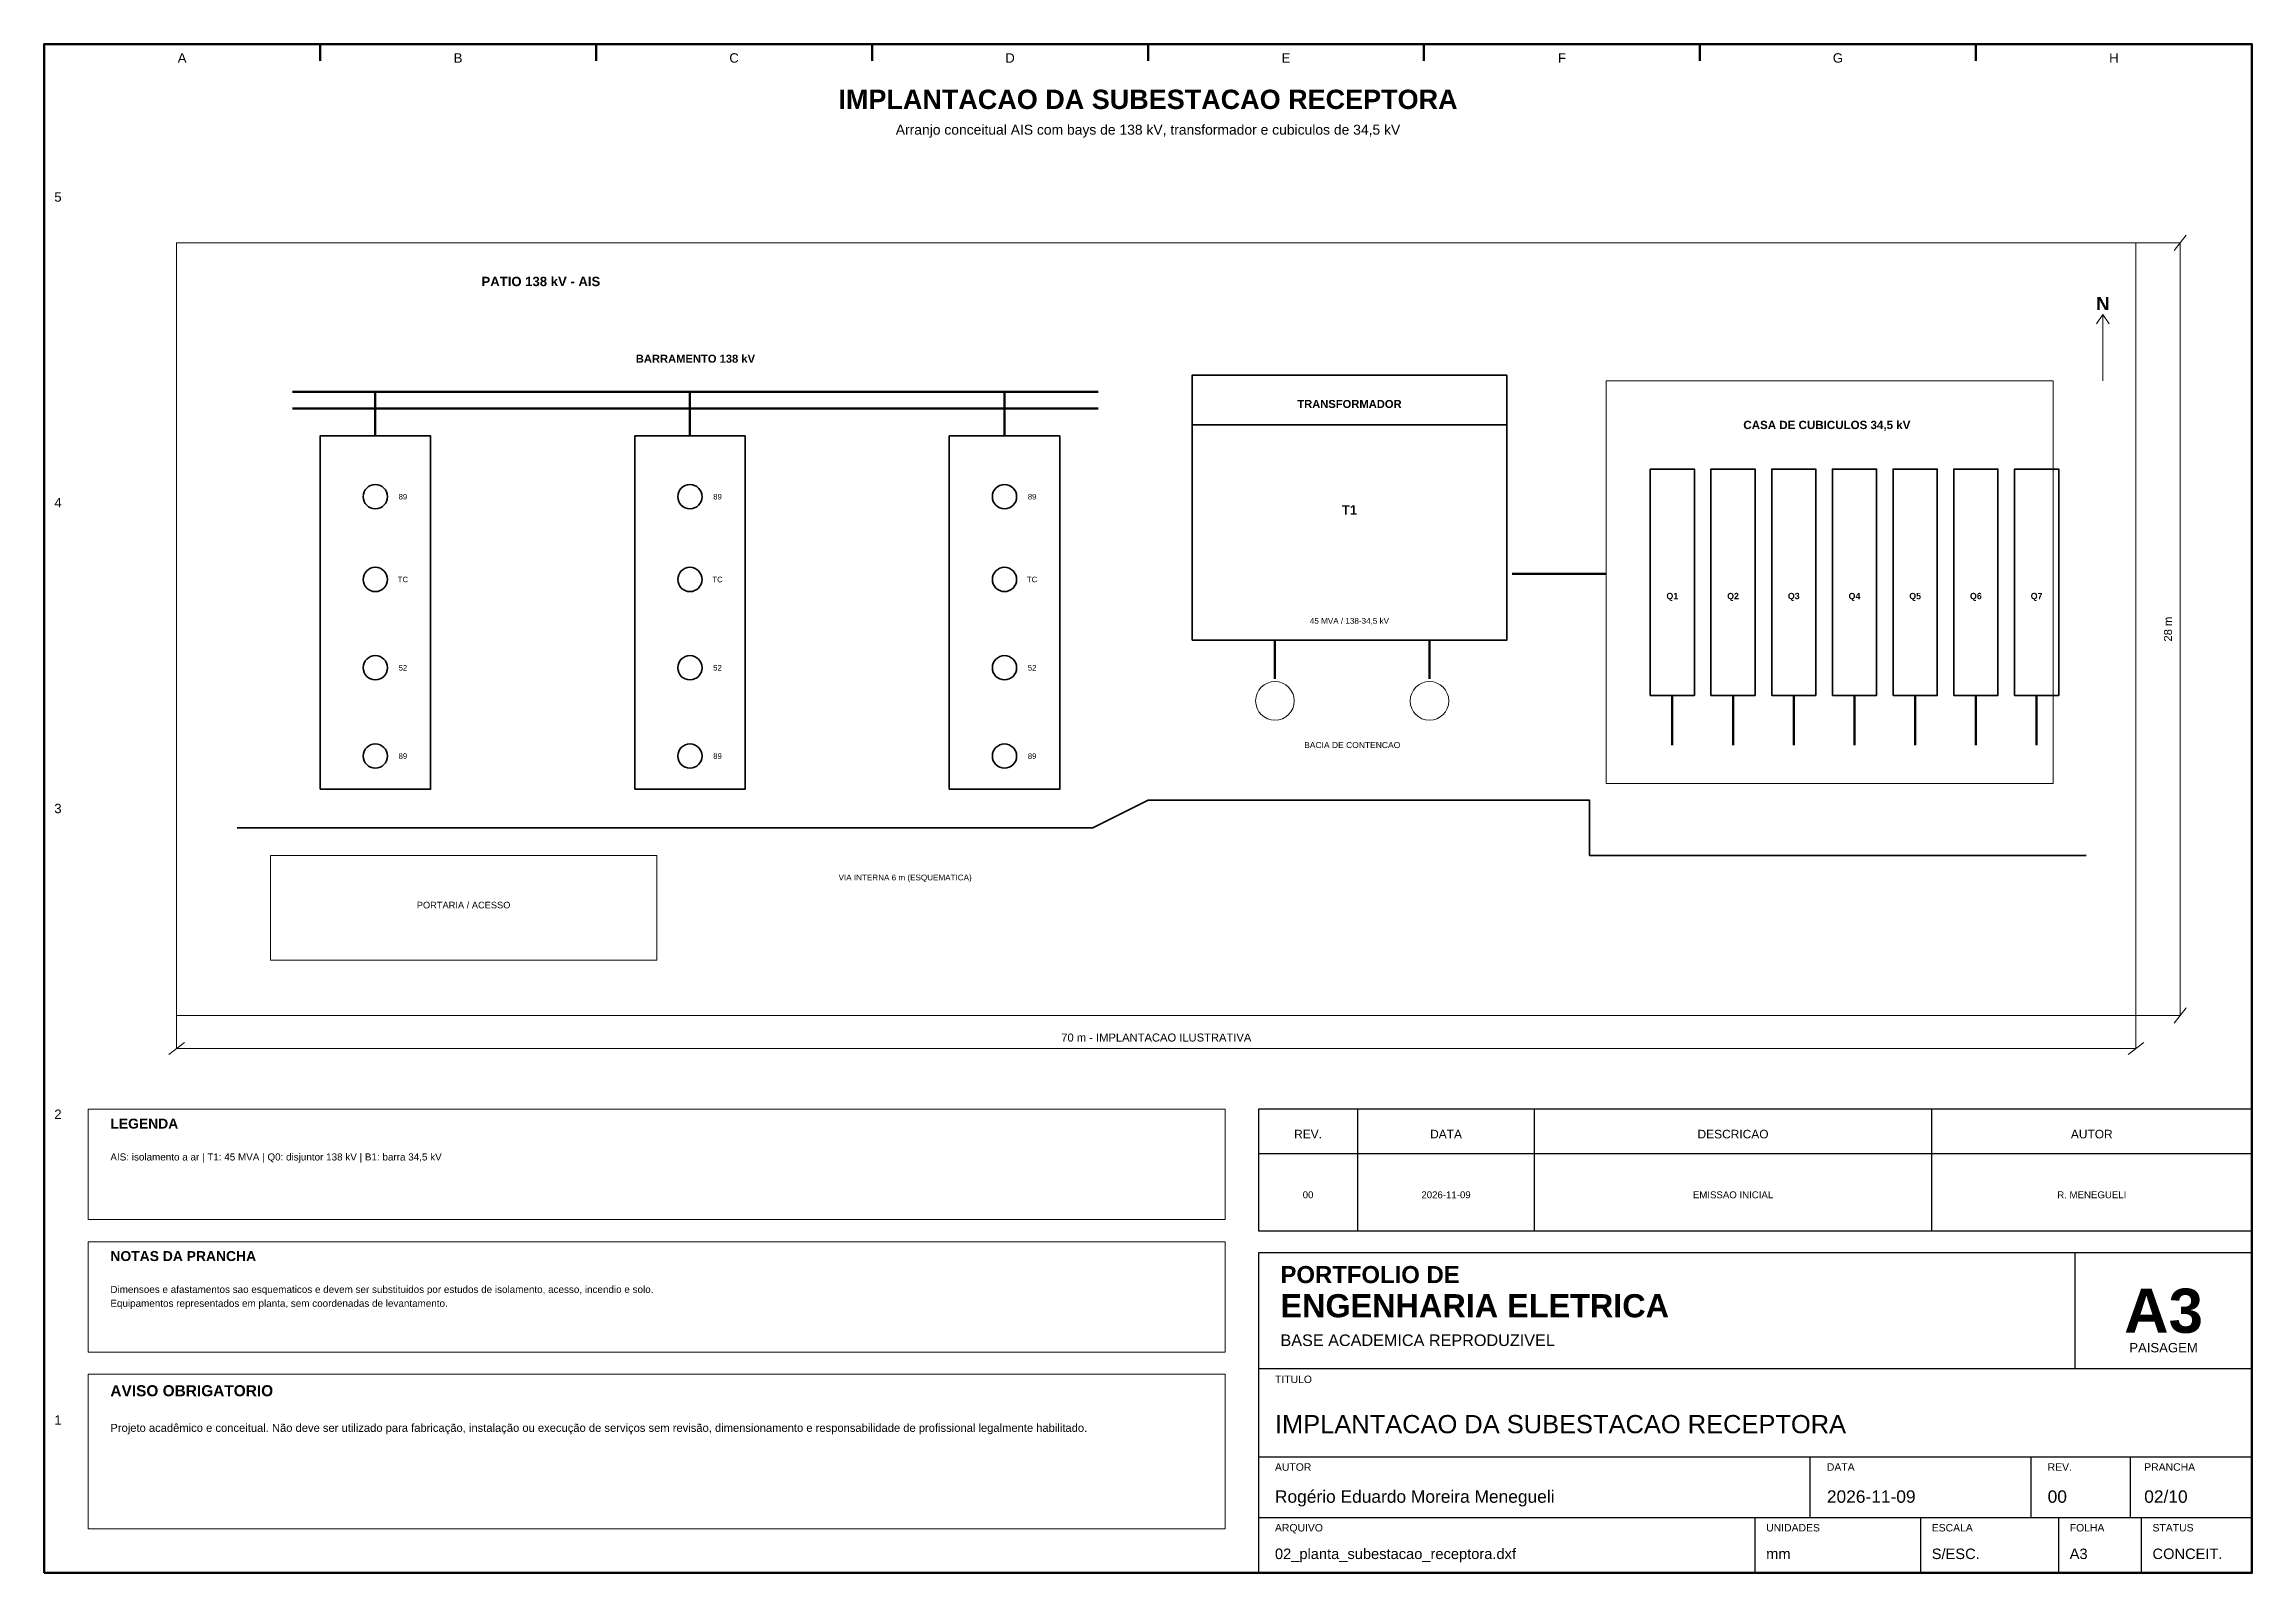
# Model space of a CAD drawing. Header units: millimetres. Extents: x 10 to 410, y 10 to 287.
import ezdxf
from ezdxf.enums import TextEntityAlignment as Align

# ---------------------------------------------------------------- set-up
doc = ezdxf.new("R2010")
doc.units = ezdxf.units.MM
for name, color, linetype, lineweight in [('00_MOLDURA', 7, 'CONTINUOUS', 50), ('01_CARIMBO', 7, 'CONTINUOUS', 25), ('02_TEXTO', 7, 'CONTINUOUS', 18), ('03_COTAS', 5, 'CONTINUOUS', 18), ('04_EQUIPAMENTOS', 250, 'CONTINUOUS', 35), ('05_POTENCIA', 1, 'CONTINUOUS', 50), ('10_ELETROCALHAS', 251, 'CONTINUOUS', 35), ('11_ARQUITETURA', 8, 'CONTINUOUS', 18), ('12_LEGENDA', 7, 'CONTINUOUS', 18), ('13_NOTAS', 7, 'CONTINUOUS', 18)]:
    doc.layers.add(name, color=color, linetype=linetype, lineweight=lineweight)
doc.styles.add('PORTFOLIO_TEXTO', font='arial.ttf')
doc.styles.add('PORTFOLIO_TITULO', font='arialbd.ttf', dxfattribs={"width": 0.92})

# ---------------------------------------------------------------- blocks, each defined once
blk = doc.blocks.new('CARIMBO_A3')
at = {"layer": '01_CARIMBO'}
for p, q in [((148, 37), (148, 58)), ((0, 37), (180, 37)), ((0, 21), (180, 21)), ((100, 10), (100, 21)), ((140, 10), (140, 21)), ((158, 10), (158, 21)), ((0, 10), (180, 10)), ((90, 0), (90, 10)), ((120, 0), (120, 10)), ((145, 0), (145, 10)), ((160, 0), (160, 10))]:
    blk.add_line(p, q, dxfattribs=at)
blk.add_lwpolyline([(0, 0), (180, 0), (180, 58), (0, 58)], close=True, dxfattribs=at)
at = {"layer": '01_CARIMBO', "style": 'PORTFOLIO_TEXTO'}
for s, p in [('TITULO', (3, 34.4)), ('AUTOR', (3, 18.5)), ('DATA', (103, 18.5)), ('REV.', (143, 18.5)), ('PRANCHA', (160.5, 18.5)), ('ARQUIVO', (3, 7.5)), ('UNIDADES', (92, 7.5)), ('ESCALA', (122, 7.5)), ('FOLHA', (147, 7.5)), ('STATUS', (162, 7.5))]:
    blk.add_text(s, height=1.35, dxfattribs=at).set_placement(p)
at = {"layer": '02_TEXTO'}
for s, height, style, p in [('PORTFOLIO DE', 3.1, 'PORTFOLIO_TITULO', (4, 52.5)), ('ENGENHARIA ELETRICA', 4.2, 'PORTFOLIO_TITULO', (4, 46.3)), ('BASE ACADEMICA REPRODUZIVEL', 2.1, 'PORTFOLIO_TEXTO', (4, 41.1))]:
    blk.add_text(s, height=height, dxfattribs=dict(at, style=style)).set_placement(p)
for s, height, style, p in [('A3', 8, 'PORTFOLIO_TITULO', (164, 47.5)), ('PAISAGEM', 1.7, 'PORTFOLIO_TEXTO', (164, 40.8))]:
    blk.add_text(s, height=height, dxfattribs=dict(at, style=style)).set_placement(p, align=Align.MIDDLE_CENTER)
at = {"layer": '02_TEXTO', "style": 'PORTFOLIO_TEXTO'}
for tag, p, height in [('TITULO', (3, 25.3), 3.3), ('AUTOR', (3, 12.7), 2.25), ('DATA', (103, 12.7), 2.25), ('REVISAO', (143, 12.7), 2.25), ('PRANCHA', (160.5, 12.7), 2.25), ('ARQUIVO', (3, 2.5), 1.9), ('UNIDADES', (92, 2.5), 1.9), ('ESCALA', (122, 2.5), 1.9), ('FOLHA', (147, 2.5), 1.9), ('STATUS', (162, 2.5), 1.9)]:
    blk.add_attdef(tag, p, '', height=height, dxfattribs=at)

msp = doc.modelspace()

# ---------------------------------------------------------------- linework, layer by layer
at = {"layer": '00_MOLDURA'}
for p, q in [((60, 287), (60, 284)), ((110, 287), (110, 284)), ((160, 287), (160, 284)), ((210, 287), (210, 284)), ((260, 287), (260, 284)), ((310, 287), (310, 284)), ((360, 287), (360, 284))]:
    msp.add_line(p, q, dxfattribs=at)
msp.add_lwpolyline([(10, 10), (410, 10), (410, 287), (10, 287)], close=True, dxfattribs=at)
at = {"layer": '01_CARIMBO'}
for p, q in [((248, 72), (248, 94)), ((280, 72), (280, 94)), ((352, 72), (352, 94)), ((230, 86), (410, 86))]:
    msp.add_line(p, q, dxfattribs=at)
msp.add_lwpolyline([(230, 72), (410, 72), (410, 94), (230, 94)], close=True, dxfattribs=at)
at = {"layer": '03_COTAS'}
for p, q in [((395.9, 249.6), (398.1, 252.4)), ((389, 251), (397, 251)), ((397, 111), (397, 251)), ((383, 238), (381.88, 236.34)), ((383, 226), (383, 238)), ((383, 238), (384.12, 236.34)), ((395.9, 109.6), (398.1, 112.4)), ((34, 111), (34, 105)), ((389, 111), (389, 105)), ((389, 111), (397, 111)), ((32.6, 103.9), (35.4, 106.1)), ((34, 105), (389, 105)), ((387.6, 103.9), (390.4, 106.1))]:
    msp.add_line(p, q, dxfattribs=at)
for centre in [(233, 168), (261, 168)]:
    msp.add_circle(centre, 3.5, dxfattribs=at)
at = {"layer": '04_EQUIPAMENTOS'}
msp.add_line((218, 218), (275, 218), dxfattribs=at)
for points in [[(218, 179), (275, 179), (275, 227), (218, 227)], [(301, 169), (309, 169), (309, 210), (301, 210)], [(312, 169), (320, 169), (320, 210), (312, 210)], [(323, 169), (331, 169), (331, 210), (323, 210)], [(334, 169), (342, 169), (342, 210), (334, 210)], [(345, 169), (353, 169), (353, 210), (345, 210)], [(356, 169), (364, 169), (364, 210), (356, 210)], [(367, 169), (375, 169), (375, 210), (367, 210)]]:
    msp.add_lwpolyline(points, close=True, dxfattribs=at)
for centre in [(70, 205), (127, 205), (184, 205), (70, 190), (127, 190), (184, 190), (70, 174), (127, 174), (184, 174), (70, 158), (127, 158), (184, 158)]:
    msp.add_circle(centre, 2.2, dxfattribs=at)
at = {"layer": '05_POTENCIA', "lineweight": 70}
for p, q in [((55, 224), (201, 224)), ((55, 221), (201, 221))]:
    msp.add_line(p, q, dxfattribs=at)
at = {"layer": '05_POTENCIA'}
for p, q in [((70, 216), (70, 224)), ((127, 216), (127, 224)), ((184, 216), (184, 224)), ((233, 172), (233, 179)), ((261, 172), (261, 179)), ((305, 169), (305, 160)), ((316, 169), (316, 160)), ((327, 169), (327, 160)), ((338, 169), (338, 160)), ((349, 169), (349, 160)), ((360, 169), (360, 160)), ((371, 169), (371, 160))]:
    msp.add_line(p, q, dxfattribs=at)
at = {"layer": '05_POTENCIA', "lineweight": 60}
msp.add_line((276, 191), (293, 191), dxfattribs=at)
at = {"layer": '10_ELETROCALHAS'}
for points in [[(60, 152), (80, 152), (80, 216), (60, 216)], [(117, 152), (137, 152), (137, 216), (117, 216)], [(174, 152), (194, 152), (194, 216), (174, 216)]]:
    msp.add_lwpolyline(points, close=True, dxfattribs=at)
msp.add_lwpolyline([(45, 145), (200, 145), (210, 150), (290, 150), (290, 140), (380, 140)], dxfattribs=at)
at = {"layer": '11_ARQUITETURA'}
for points in [[(34, 111), (389, 111), (389, 251), (34, 251)], [(293, 153), (374, 153), (374, 226), (293, 226)], [(51, 121), (121, 121), (121, 140), (51, 140)]]:
    msp.add_lwpolyline(points, close=True, dxfattribs=at)
at = {"layer": '12_LEGENDA'}
msp.add_lwpolyline([(18, 74), (224, 74), (224, 94), (18, 94)], close=True, dxfattribs=at)
at = {"layer": '13_NOTAS'}
for points in [[(18, 50), (224, 50), (224, 70), (18, 70)], [(18, 18), (224, 18), (224, 46), (18, 46)]]:
    msp.add_lwpolyline(points, close=True, dxfattribs=at)

# ---------------------------------------------------------------- block references
at = {"layer": '01_CARIMBO'}
msp.add_blockref('CARIMBO_A3', (230, 10), dxfattribs=at).add_auto_attribs({'TITULO': 'IMPLANTACAO DA SUBESTACAO RECEPTORA', 'AUTOR': 'Rogério Eduardo Moreira Menegueli', 'DATA': '2026-11-09', 'REVISAO': '00', 'PRANCHA': '02/10', 'ARQUIVO': '02_planta_subestacao_receptora.dxf', 'UNIDADES': 'mm', 'ESCALA': 'S/ESC.', 'FOLHA': 'A3', 'STATUS': 'CONCEIT.'})

# ---------------------------------------------------------------- texts
at = {"layer": '00_MOLDURA', "style": 'PORTFOLIO_TEXTO'}
for s, p in [('A', (35, 284.5)), ('B', (85, 284.5)), ('C', (135, 284.5)), ('D', (185, 284.5)), ('E', (235, 284.5)), ('F', (285, 284.5)), ('G', (335, 284.5)), ('H', (385, 284.5)), ('5', (12.5, 259.3)), ('4', (12.5, 203.9)), ('3', (12.5, 148.5)), ('2', (12.5, 93.1)), ('1', (12.5, 37.7))]:
    msp.add_text(s, height=1.7, dxfattribs=at).set_placement(p, align=Align.MIDDLE_CENTER)
at = {"layer": '01_CARIMBO', "style": 'PORTFOLIO_TEXTO'}
for s, p in [('REV.', (239, 89.5)), ('DATA', (264, 89.5)), ('DESCRICAO', (316, 89.5)), ('AUTOR', (381, 89.5))]:
    msp.add_text(s, height=1.55, dxfattribs=at).set_placement(p, align=Align.MIDDLE_CENTER)
at = {"layer": '02_TEXTO'}
for s, height, style, p in [('IMPLANTACAO DA SUBESTACAO RECEPTORA', 3.5, 'PORTFOLIO_TITULO', (210, 277)), ('Arranjo conceitual AIS com bays de 138 kV, transformador e cubiculos de 34,5 kV', 1.8, 'PORTFOLIO_TEXTO', (210, 271.5)), ('89', 1, 'PORTFOLIO_TEXTO', (75, 205)), ('89', 1, 'PORTFOLIO_TEXTO', (132, 205)), ('89', 1, 'PORTFOLIO_TEXTO', (189, 205)), ('T1', 1.7, 'PORTFOLIO_TITULO', (246.5, 202.6)), ('TC', 1, 'PORTFOLIO_TEXTO', (75, 190)), ('TC', 1, 'PORTFOLIO_TEXTO', (132, 190)), ('TC', 1, 'PORTFOLIO_TEXTO', (189, 190)), ('45 MVA / 138-34,5 kV', 1.05, 'PORTFOLIO_TEXTO', (246.5, 182.5)), ('52', 1, 'PORTFOLIO_TEXTO', (75, 174)), ('52', 1, 'PORTFOLIO_TEXTO', (132, 174)), ('52', 1, 'PORTFOLIO_TEXTO', (189, 174)), ('BACIA DE CONTENCAO', 1.1, 'PORTFOLIO_TEXTO', (247, 160)), ('89', 1, 'PORTFOLIO_TEXTO', (75, 158)), ('89', 1, 'PORTFOLIO_TEXTO', (132, 158)), ('89', 1, 'PORTFOLIO_TEXTO', (189, 158)), ('VIA INTERNA 6 m (ESQUEMATICA)', 1.05, 'PORTFOLIO_TEXTO', (166, 136)), ('00', 1.25, 'PORTFOLIO_TEXTO', (239, 78.5)), ('2026-11-09', 1.25, 'PORTFOLIO_TEXTO', (264, 78.5)), ('EMISSAO INICIAL', 1.25, 'PORTFOLIO_TEXTO', (316, 78.5)), ('R. MENEGUELI', 1.25, 'PORTFOLIO_TEXTO', (381, 78.5))]:
    msp.add_text(s, height=height, dxfattribs=dict(at, style=style)).set_placement(p, align=Align.MIDDLE_CENTER)
at = {"layer": '03_COTAS'}
for s, height, style, p in [('N', 2.4, 'PORTFOLIO_TITULO', (383, 240)), ('70 m - IMPLANTACAO ILUSTRATIVA', 1.45, 'PORTFOLIO_TEXTO', (211.5, 107))]:
    msp.add_text(s, height=height, dxfattribs=dict(at, style=style)).set_placement(p, align=Align.MIDDLE_CENTER)
at = {"layer": '03_COTAS', "style": 'PORTFOLIO_TEXTO'}
msp.add_text('28 m', height=1.45, rotation=90, dxfattribs=at).set_placement((394.8, 181), align=Align.MIDDLE_CENTER)
at = {"layer": '04_EQUIPAMENTOS', "style": 'PORTFOLIO_TITULO'}
for s, height, p in [('TRANSFORMADOR', 1.45, (246.5, 221.8)), ('Q1', 1.15, (305, 187)), ('Q2', 1.15, (316, 187)), ('Q3', 1.15, (327, 187)), ('Q4', 1.15, (338, 187)), ('Q5', 1.15, (349, 187)), ('Q6', 1.15, (360, 187)), ('Q7', 1.15, (371, 187))]:
    msp.add_text(s, height=height, dxfattribs=at).set_placement(p, align=Align.MIDDLE_CENTER)
at = {"layer": '05_POTENCIA', "style": 'PORTFOLIO_TITULO'}
msp.add_text('BARRAMENTO 138 kV', height=1.45, dxfattribs=at).set_placement((128, 230), align=Align.MIDDLE_CENTER)
at = {"layer": '11_ARQUITETURA'}
for s, height, style, p in [('PATIO 138 kV - AIS', 1.7, 'PORTFOLIO_TITULO', (100, 244)), ('CASA DE CUBICULOS 34,5 kV', 1.5, 'PORTFOLIO_TITULO', (333, 218)), ('PORTARIA / ACESSO', 1.2, 'PORTFOLIO_TEXTO', (86, 131))]:
    msp.add_text(s, height=height, dxfattribs=dict(at, style=style)).set_placement(p, align=Align.MIDDLE_CENTER)
at = {"layer": '12_LEGENDA', "style": 'PORTFOLIO_TITULO'}
msp.add_text('LEGENDA', height=1.8, dxfattribs=at).set_placement((22, 90.5))
at = {"layer": '12_LEGENDA', "insert": (22, 86), "char_height": 1.28, "width": 198, "attachment_point": 1, "line_spacing_factor": 1.18, "style": 'PORTFOLIO_TEXTO'}
msp.add_mtext('AIS: isolamento a ar | T1: 45 MVA | Q0: disjuntor 138 kV | B1: barra 34,5 kV', dxfattribs=at)
at = {"layer": '13_NOTAS', "style": 'PORTFOLIO_TITULO'}
for s, height, p in [('NOTAS DA PRANCHA', 1.8, (22, 66.5)), ('AVISO OBRIGATORIO', 2, (22, 42))]:
    msp.add_text(s, height=height, dxfattribs=at).set_placement(p)
at = {"layer": '13_NOTAS', "width": 198, "attachment_point": 1, "line_spacing_factor": 1.18, "style": 'PORTFOLIO_TEXTO'}
for s, insert, char_height in [('Dimensoes e afastamentos sao esquematicos e devem ser substituidos por estudos de isolamento, acesso, incendio e solo.\\PEquipamentos representados em planta, sem coordenadas de levantamento.', (22, 62), 1.28), ('Projeto acadêmico e conceitual. Não deve ser utilizado para fabricação, instalação ou execução de serviços sem revisão, dimensionamento e responsabilidade de profissional legalmente habilitado.', (22, 37), 1.45)]:
    msp.add_mtext(s, dxfattribs=dict(at, insert=insert, char_height=char_height))

doc.saveas('drawing.dxf')
